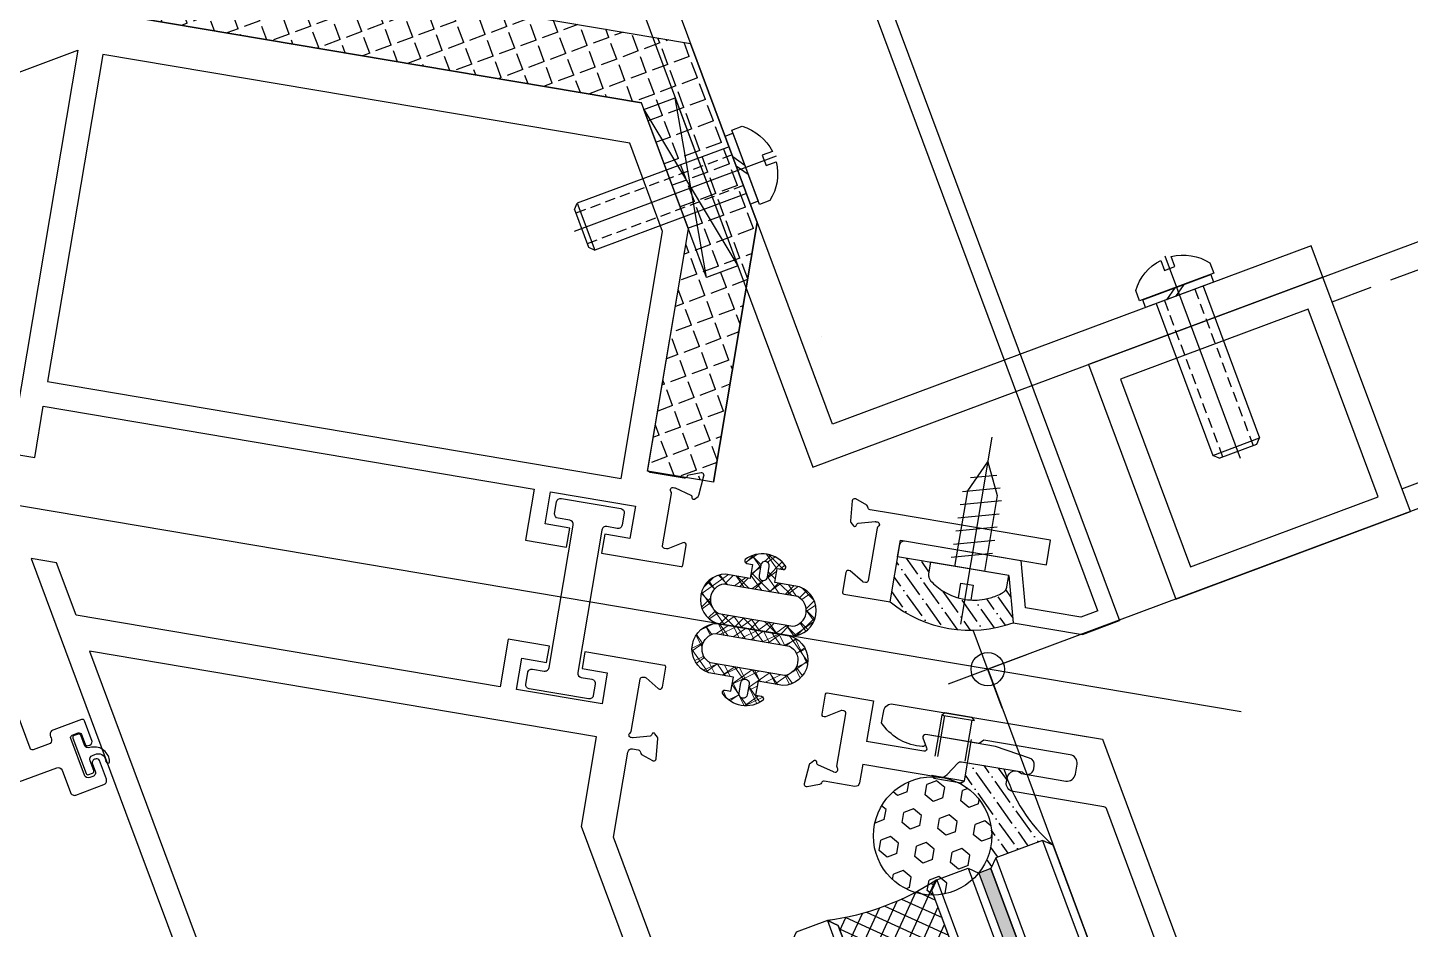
# Model space of a CAD drawing. Extents: x 12199666 to 24617114, y 1197707 to 2548648.
# Drawn here: x 12327244.6 to 12327410.3, y 1257025.7 to 1257133.8 of the extents above; entities that cross this region are included whole.
import ezdxf

# ---------------------------------------------------------------- set-up
doc = ezdxf.new("R2010")
doc.units = 0
doc.header["$LTSCALE"] = 10
doc.header["$MEASUREMENT"] = 0
for name, pattern in [('TX-PLAN-T1-F11$0$ACAD_ISO04W100', [30, 24, -3, 0, -3]), ('TX-PLAN-T1-F11$0$CENTER', [2, 1.25, -0.25, 0.25, -0.25]), ('TX-PLAN-T1-F11$0$CENTER-PISA', [11, 6, -2, 1, -2]), ('TX-PLAN-T1-F11$0$CENTER2', [1.125, 0.75, -0.125, 0.125, -0.125]), ('TX-PLAN-T1-F11$0$DASHED', [0.75, 0.5, -0.25]), ('TX-PLAN-T1-F11$0$HIDDEN', [0.375, 0.25, -0.125]), ('TX-PLAN-T1-F11$0$HIDDEN-PISA', [4.5, 2.5, -2])]:
    doc.linetypes.add(name, pattern=pattern)
for name, color, linetype, lineweight in [('TX-PLAN-T1-F11$0$_EDO-ALUMINIUM-SECTION', 90, 'Continuous', 30), ('TX-PLAN-T1-F11$0$Xref- ELE$0$Hatch', 9, 'Continuous', 13), ('TX-PLAN-T1-F11$0$Xref- ELE$0$Hatch @ 1 VP1', 9, 'Continuous', 13), ('TX-PLAN-T1-F11$0$Xref- ELE$0$Hatch @ 1 VPModel', 9, 'Continuous', 13), ('TX-PLAN-T1-F11$0$幕墙线', 114, 'Continuous', 30)]:
    doc.layers.add(name, color=color, linetype=linetype, lineweight=lineweight)
for name, color, linetype in [('TX-PLAN-T1-F11$0$AXIS', 3, 'Continuous'), ('TX-PLAN-T1-F11$0$CW', 4, 'Continuous'), ('TX-PLAN-T1-F11$0$F-Alum', 4, 'Continuous'), ('TX-PLAN-T1-F11$0$F-center', 6, 'TX-PLAN-T1-F11$0$ACAD_ISO04W100'), ('TX-PLAN-T1-F11$0$F-dashed line', 8, 'TX-PLAN-T1-F11$0$DASHED'), ('TX-PLAN-T1-F11$0$F-dim', 1, 'Continuous'), ('TX-PLAN-T1-F11$0$F-Gaskets', 8, 'Continuous'), ('TX-PLAN-T1-F11$0$F-Glass', 5, 'Continuous'), ('TX-PLAN-T1-F11$0$F-Misc', 1, 'Continuous'), ('TX-PLAN-T1-F11$0$F-seslants', 8, 'Continuous'), ('TX-PLAN-T1-F11$0$F_MISC', 8, 'Continuous'), ('TX-PLAN-T1-F11$0$Hatch', 8, 'Continuous'), ('TX-PLAN-T1-F11$0$PJ', 4, 'Continuous'), ('TX-PLAN-T1-F11$0$TC', 4, 'Continuous'), ('TX-PLAN-T1-F11$0$中心线', 1, 'TX-PLAN-T1-F11$0$CENTER2'), ('TX-PLAN-T1-F11$0$虚线', 8, 'TX-PLAN-T1-F11$0$HIDDEN'), ('TX-PLAN-T1-F11$0$螺栓钉类', 241, 'Continuous')]:
    doc.layers.add(name, color=color, linetype=linetype)

# ---------------------------------------------------------------- blocks, each defined once
blk = doc.blocks.new('*U339')
at = {"layer": 'TX-PLAN-T1-F11$0$Xref- ELE$0$Hatch @ 1 VP1'}
h = blk.add_hatch(dxfattribs=at)
h.set_pattern_fill('M_GASKET-PISA', color=256, pattern_type=2)
h.set_pattern_definition([(35.42361603529756, (-1214.761376000002, -14855.407933), (-0.8694256507828642, 1.222333439680349), []), (125.4236160352975, (-1214.761376000002, -14855.407933), (-1.222333439680349, -0.8694256507828639), [])])
edge = h.paths.add_edge_path(flags=16)
edge.add_line((-41815.07919855467, 17823.42139201995), (-41813.77919855462, 17823.42139201995))
edge.add_arc((-41813.77919855462, 17822.92139201995), 0.5, -90, 90, ccw=False)
edge.add_line((-41813.77919855462, 17822.42139201995), (-41815.07919855467, 17822.42139201995))
edge.add_arc((-41815.07919855467, 17822.92139201995), 0.5, 90, 270, ccw=False)
edge = h.paths.add_edge_path()
edge.add_line((-41813.27919855455, 17818.4213668968), (-41813.27919855462, 17821.42139201995))
edge.add_line((-41813.27919855462, 17821.42139201995), (-41814.97919855457, 17821.42139201995))
edge.add_line((-41814.97919855457, 17821.42139201995), (-41814.97919855457, 17820.72139202))
edge.add_arc((-41815.27919855458, 17820.72139201998), 0.3000000000174623, -115.05761541500061, 4.8635797611495946e-09, ccw=False)
edge.add_arc((-41813.09559109848, 17822.92139202004), 3.383607456175075, 133.070694364177, 226.9293056383509, ccw=False)
edge.add_arc((-41815.27919855466, 17825.12139202001), 0.3000000000240535, 2.084391326206969e-09, 115.0576154218833, ccw=False)
edge.add_line((-41814.97919855463, 17825.12139202002), (-41814.97919855457, 17824.42139201995))
edge.add_line((-41814.97919855457, 17824.42139201995), (-41813.27919855462, 17824.42139201995))
edge.add_line((-41813.27919855462, 17824.42139201995), (-41813.27919855468, 17827.42139201984))
edge.add_arc((-41810.27919855456, 17826.87139201984), 3.050000000114375, 10.388857815061783, 169.6111421849382, ccw=False)
edge.add_line((-41807.27919855445, 17827.42139201984), (-41807.27919855437, 17818.42139201997))
edge.add_arc((-41810.27919855451, 17818.97139202002), 3.050000000151531, 190.3888578138809, 349.6111421841629, ccw=False)
edge.add_line((-41812.07919855455, 17818.42136689683), (-41812.07919855467, 17827.42139201984))
edge.add_arc((-41810.27919855456, 17826.82523817369), 1.896153846257486, 18.324694090130095, 161.6753059098699, ccw=False)
edge.add_line((-41808.47919855445, 17827.42139201984), (-41808.47919855437, 17818.42139201996))
edge.add_arc((-41810.2791985545, 17819.01754586615), 1.896153846287313, 198.3246940877339, 341.6753059085472, ccw=False)
at = {"layer": 'TX-PLAN-T1-F11$0$Xref- ELE$0$Hatch @ 1 VPModel'}
h = blk.add_hatch(dxfattribs=at)
h.set_pattern_fill('M_GASKET-PISA', color=256, pattern_type=2)
h.set_pattern_definition([(45, (-1214.761376000002, -14855.407933), (-1.060660171779821, 1.060660171779821), []), (135, (-1214.761376000002, -14855.407933), (-1.060660171779821, -1.060660171779821), [])])
edge = h.paths.add_edge_path(flags=16)
edge.add_line((-41815.07919855467, 17823.42139201995), (-41813.77919855462, 17823.42139201995))
edge.add_arc((-41813.77919855462, 17822.92139201995), 0.5, -90, 90, ccw=False)
edge.add_line((-41813.77919855462, 17822.42139201995), (-41815.07919855467, 17822.42139201995))
edge.add_arc((-41815.07919855467, 17822.92139201995), 0.5, 90, 270, ccw=False)
edge = h.paths.add_edge_path()
edge.add_line((-41813.27919855455, 17818.4213668968), (-41813.27919855462, 17821.42139201995))
edge.add_line((-41813.27919855462, 17821.42139201995), (-41814.97919855457, 17821.42139201995))
edge.add_line((-41814.97919855457, 17821.42139201995), (-41814.97919855457, 17820.72139202))
edge.add_arc((-41815.27919855458, 17820.72139201998), 0.3000000000174623, -115.05761541500061, 4.8635797611495946e-09, ccw=False)
edge.add_arc((-41813.09559109848, 17822.92139202004), 3.383607456175075, 133.070694364177, 226.9293056383509, ccw=False)
edge.add_arc((-41815.27919855466, 17825.12139202001), 0.3000000000240535, 2.084391326206969e-09, 115.0576154218833, ccw=False)
edge.add_line((-41814.97919855463, 17825.12139202002), (-41814.97919855457, 17824.42139201995))
edge.add_line((-41814.97919855457, 17824.42139201995), (-41813.27919855462, 17824.42139201995))
edge.add_line((-41813.27919855462, 17824.42139201995), (-41813.27919855468, 17827.42139201984))
edge.add_arc((-41810.27919855456, 17826.87139201984), 3.050000000114375, 10.388857815061783, 169.6111421849382, ccw=False)
edge.add_line((-41807.27919855445, 17827.42139201984), (-41807.27919855437, 17818.42139201997))
edge.add_arc((-41810.27919855451, 17818.97139202002), 3.050000000151531, 190.3888578138809, 349.6111421841629, ccw=False)
edge.add_line((-41812.07919855455, 17818.42136689683), (-41812.07919855467, 17827.42139201984))
edge.add_arc((-41810.27919855456, 17826.82523817369), 1.896153846257486, 18.324694090130095, 161.6753059098699, ccw=False)
edge.add_line((-41808.47919855445, 17827.42139201984), (-41808.47919855437, 17818.42139201996))
edge.add_arc((-41810.2791985545, 17819.01754586615), 1.896153846287313, 198.3246940877339, 341.6753059085472, ccw=False)
blk = doc.blocks.new('TX-PLAN-T1-F11$0$Xref- ELE$0$GAE0002', base_point=(-41818.77919855453, 17822.92139201999))
at = {"color": 0, "linetype": 'ByBlock'}
for points in [[(-41813.27919855455, 17818.4213668968), (-41813.27919855462, 17821.42139201995), (-41814.97919855457, 17821.42139201995), (-41814.97919855457, 17820.72139202, -0.548945891858276), (-41815.4062573781, 17820.44962731407, -0.4340790099980792), (-41815.40625737821, 17825.39315672591, -0.5489458918577889), (-41814.97919855463, 17825.12139202002), (-41814.97919855457, 17824.42139201995), (-41813.27919855462, 17824.42139201995), (-41813.27919855468, 17827.42139201984, -0.8333333333398008), (-41807.27919855445, 17827.42139201984), (-41807.27919855437, 17818.42139201997, -0.833333333342024), (-41813.27919855468, 17818.42139202007)], [(-41812.07919855455, 17818.42136689683), (-41812.07919855467, 17827.42139201984, -0.7222222222395137), (-41808.47919855445, 17827.42139201984), (-41808.47919855437, 17818.42139201996, -0.7222222222456893), (-41812.07919855467, 17818.42139202007)]]:
    blk.add_lwpolyline(points, format="xyb", dxfattribs=at)
blk.add_lwpolyline([(-41815.07919855467, 17823.42139201995), (-41813.77919855462, 17823.42139201995, -0.9999999999999999), (-41813.77919855462, 17822.42139201995), (-41815.07919855467, 17822.42139201995, -0.9999999999999999)], format="xyb", close=True, dxfattribs=at)
at = {"layer": 'TX-PLAN-T1-F11$0$Xref- ELE$0$Hatch'}
blk.add_blockref('*U339', (0, 0), dxfattribs=at)
blk = doc.blocks.new('TX-PLAN-T1-F11$0$A$C3FFC0167')
at = {"layer": 'TX-PLAN-T1-F11$0$F-dim'}
for p, q in [((0, 5), (0, -5)), ((-5, 0), (5, 0))]:
    blk.add_line(p, q, dxfattribs=at)
blk.add_circle((0, 0), 2, dxfattribs=at)
blk = doc.blocks.new('TX-PLAN-T1-F11$0$#10x13_Pan-flat-3')
at = {"color": 8, "linetype": 'TX-PLAN-T1-F11$0$HIDDEN-PISA'}
for p, q in [((-1.711377303647168, 10.79835977248877), (1.327780362582416, 11.6126996170351)), ((-2.400000006142363, 9.013843874672602), (1.996997242757061, 10.19201573984174)), ((-2.40000000505097, 7.413843874674058), (2.39999999407155, 8.700000001605076)), ((-2.400000003959576, 5.813843874675513), (2.399999995162943, 7.100000001606531)), ((-2.400000002875458, 4.213843874676968), (2.399999996247061, 5.500000001607987)), ((-2.400000001784065, 2.613843874678423), (2.399999997338455, 3.900000001609442)), ((-2.400000000699947, 1.013843874672602), (2.399999998429848, 2.300000001610897))]:
    blk.add_line(p, q, dxfattribs=at)
for points in [[(-1.790000000022701, -1.251464709639549e-09), (-1.790000006294576, 9.199999998738349), (-8.869392331689596e-09, 12.99999999994179), (1.78999999370717, 9.200000001175795), (1.789999999979045, 1.178705133497715e-09)], [(-0.7499999975334504, -3.659838021652831), (-0.7499999987630872, -1.850000000558794), (0.7500000012369128, -1.849999999540159), (0.7500000024665496, -3.659838020634197)]]:
    blk.add_lwpolyline(points, dxfattribs=at)
at = {"color": 32, "flags": 128}
blk.add_lwpolyline([(-4.750000000021828, -3.281456883996725e-09), (-4.749999999090505, -1.390168597587035, 0.02044951340221976), (-4.746657334493648, -1.471864103412372, 0.04398758774826101), (-4.716998160060029, -1.644951949376264, 0.0521855455310235), (-4.643293307010026, -1.839642807550263, 0.08249689016993748), (-4.4499858410054, -2.104325317188341, 0.02582980303273893), (-4.372616108048533, -2.172696028275823, 0.07268352806201751), (-2.617075641232077, -3.194163244705123, 0.09869610361643641), (0.08183213378651999, -3.69952322718018, 0.08249638678170287), (2.347977953162626, -3.295875031042669, 0.05218730035141757), (3.66753867942316, -2.666293208916613, 0.03066688341591993), (4.372616110929812, -2.172696022316813, 0.01330350973470385), (4.413354222931957, -2.138474128398229, 0.03657129110302831), (4.515303253050661, -2.033838485651358, 0.03475147926750673), (4.597077649370476, -1.921637741856102, 0.02182096229391937), (4.640176463399257, -1.845784510762314, 0.02280395151312757), (4.677971628436353, -1.76281944513903, 0.02280645284837659), (4.708056659233989, -1.676747445577348, 0.02181846118107081), (4.729386651873938, -1.592163116256415, 0.03475398225205351), (4.74792484894715, -1.454558013821952, 0.01610989314854271), (4.750000000909495, -1.390168591096881), (4.749999999978172, 3.194145392626524e-09)], format="xyb", close=True, dxfattribs=at)
at = {"layer": 'TX-PLAN-T1-F11$0$AXIS', "color": 8, "linetype": 'TX-PLAN-T1-F11$0$CENTER-PISA'}
blk.add_line((-1.088483259081841e-08, 15.98909419596748), (4.547473508864641e-09, -6.700000000018917), dxfattribs=at)
blk = doc.blocks.new('*U194')
at = {"layer": 'TX-PLAN-T1-F11$0$中心线', "color": 1, "linetype": 'TX-PLAN-T1-F11$0$CENTER', "ltscale": 2.357947691000002}
blk.add_line((-4.263256414560601e-14, 20.90048662063384), (1.4210854715202e-14, -4.956409502317115), dxfattribs=at)
at = {"layer": 'TX-PLAN-T1-F11$0$虚线', "linetype": 'TX-PLAN-T1-F11$0$HIDDEN', "ltscale": 0.5}
for p, q in [((-1.948286311568509, 1.13686837721616e-13), (-1.948286311568566, 20.00000000000011)), ((1.948286311568523, 1.13686837721616e-13), (1.948286311568481, 20.00000000000011))]:
    blk.add_line(p, q, dxfattribs=at)
at = {"layer": 'TX-PLAN-T1-F11$0$螺栓钉类', "color": 241, "linetype": 'Continuous'}
for p, q in [((-2.40807576862025, 20.00000000000011), (-2.999791744951651, 19.40828402366867)), ((2.408075768620179, 20.00000000000011), (-2.408075768620321, 20)), ((2.408075768620179, 20.00000000000011), (2.999791744951594, 19.40828402366867)), ((2.999791744951594, 19.40828402366867), (-2.999791744951636, 19.40828402366867)), ((-2.999791744951622, 1.13686837721616e-13), (-2.999791744951651, 19.40828402366867)), ((2.999791744951636, 1.13686837721616e-13), (2.999791744951594, 19.40828402366867)), ((-0.9100693464279175, -1), (0.5333063006401062, 0)), ((0.2446311712265015, -1), (1.688006818294525, 0))]:
    blk.add_line(p, q, dxfattribs=at)
blk.add_lwpolyline([(4.350000023841858, 0), (4.350000023841858, -1), (-4.350000023841858, -1), (-4.350000023841858, 0)], close=True, dxfattribs=at)
blk.add_lwpolyline([(-4.75, -1), (4.75, -1), (4.75, -2.319999992847443, -0.2072557309237045), (0.6600000262260437, -4.663157165050507), (0.6600000262260437, -3.379999995231628), (-0.6600000262260437, -3.379999995231628), (-0.6600000262260437, -4.663157165050507, -0.2072557309237047), (-4.75, -2.319999992847443)], format="xyb", close=True, dxfattribs=at)
blk = doc.blocks.new('*U180')
at = {"layer": 'TX-PLAN-T1-F11$0$F-Misc'}
blk.add_lwpolyline([(0, -4), (0, 0), (-21.4973025242173, 0), (-21.4973025242173, -4)], close=True, dxfattribs=at)
for points in [[(0, -4), (-21.4973025242173, 0)], [(-21.4973025242173, -4), (0, 0)]]:
    blk.add_lwpolyline(points, dxfattribs=at)
blk = doc.blocks.new('*U193')
at = {"layer": 'TX-PLAN-T1-F11$0$F-seslants'}
h = blk.add_hatch(dxfattribs=at)
h.set_pattern_fill('ANSI36', color=256, scale=10)
h.set_pattern_definition([(45, (51659.15010211314, 73373.3115634953), (0.6629126073623882, 2.430679560328757), [3.125, -0.625, 0, -0.625])])
h.paths.add_polyline_path([(9.31932475650683, 8.505888903877349, -0.02582980297440925), (9.387695467565209, 8.583258636601386, -0.08249689016993748), (9.65237797726877, 8.776566102431389, -0.05218554553102349), (9.847068835515529, 8.8502709553577, -0.04398758774826101), (10.02015668153763, 8.879930129667628, -0.0204495134361547), (10.10185218742117, 8.883272794206277), (11.49202078185044, 8.88327279422083), (11.49202078161761, 12.88240874800249), (6, 12.88240874816256, 0.2608104144078784), (6, -2.09538701477868), (11.49202078185044, -0.6167272057937225), (10.101852187654, -0.6167272057937225, -0.01610989316636307), (10.03746276488528, -0.6146520537877223, -0.03475398225205351), (9.89985766238533, -0.5961138566199224, -0.02181846118107081), (9.815273333108053, -0.5747838639217662, -0.02280645284837659), (9.729201333597302, -0.5446988330659224, -0.02280395151312758), (9.646236267872155, -0.5069036679778947, -0.02182096229391937), (9.570383036741987, -0.4638048538909061, -0.03475147926750674), (9.458182292990386, -0.3820304574910551, -0.03657129110302829), (9.353546650381759, -0.2800814273068681, -0.0133035096243883), (9.319324756739661, -0.2393433156394167, -0.03066688343163973), (8.825727570336312, 0.4657341165584512, -0.05218730035141757), (8.196145749185234, 1.78529484324099, -0.08249638678170287), (7.792497554561123, 4.051440662879031, -0.09869610361643641), (8.297857538796961, 6.750348437562934, -0.0726835280703614)])
at = {"layer": 'TX-PLAN-T1-F11$0$Hatch'}
h = blk.add_hatch(dxfattribs=at)
h.set_pattern_fill('ANGLE', color=256, scale=10, angle=30.01599999725287)
h.set_pattern_definition([(30.0159999972559, (7246.221578325145, 83575.31519770106), (-1.375665006031407, 2.381185795182857), [2, -0.7500000000000001]), (120.0160000000013, (7246.221578325145, 83575.31519770106), (-2.381185795182858, -1.375665006031407), [1.999999999999999, -0.7499999999999996])])
h.paths.add_polyline_path([(60.00000032735988, 120.9771403750929), (67.99996101413853, 120.9771446270752), (68.00000002421439, 47.58085556495644), (48.19380796328187, 36.13969821600767), (16.62201892351732, 36.13970411113405), (16.62202052539214, 44.13970411113405), (46.04924303735606, 44.1397041111195), (60, 52.19937255952391)])
at = {"layer": 'TX-PLAN-T1-F11$0$F-Alum'}
blk.add_line((35.97910783393309, 26.29761373909423), (35.97910783393309, 26.2976137464866), dxfattribs=at)
at = {"layer": 'TX-PLAN-T1-F11$0$F-Alum', "flags": 128}
for points in [[(6, 44.62494049289671), (6, 44.62494049289671), (6, 38.28240872183233, 0.4142135623219491), (6.199999999953434, 38.08240872186434), (8.604907018365338, 38.08240872184979, 0.5854977655323537), (8.860984503291547, 38.53869154803397), (7.843922599917278, 40.20520002186822, -0.1378519999999419), (7.800000000046566, 40.3614829218568), (7.800000000046566, 40.58240872186434, -0.4142140000029491), (8.099999999860302, 40.8824087218527), (14.45278639998287, 40.8824087218818, 0.2134219999990182), (14.67639319994487, 40.98240872187307, -0.2134220000012545), (14.89999999990687, 41.08240872186434, -0.4142139999965558), (15.19999999995343, 40.78240872187598), (15.19999999995343, 40.62190442185965, -0.06554300000034483), (15.18977779988199, 40.5442587218713), (14.6587175000459, 38.56231472185755, -0.2679490000007903), (14.51729610003531, 38.42089332187606), (14.34823619993404, 38.37559392186813, 0.2679489999965194), (14.20681490004063, 38.2341725218721, 0.06554299999994298), (14.19999999995343, 38.18240872188471, 0.198911999996341), (14.25857870001346, 38.04098732185957), (14.62233179993927, 37.67723432186176, 0.1763269999970842), (14.80831709993072, 37.59050792186463), (17.17385330004618, 37.38355032185791, 0.0218199999991916), (17.19999999995343, 37.38240872186725, 0.414214000000818), (17.5, 37.68240872187016, 0.08748900000110169), (17.48190779983997, 37.78501472187054), (16.96840649982914, 39.19584802187455, 0.2637249999956934), (16.74324940005317, 39.38782532187179, -0.3595081371707617), (16.5, 39.6824088676367), (16.49999999976717, 43.79467959012254, -0.4357991633984695), (17.0028193492908, 44.13970411113405), (46.04924303642474, 44.1397041111195), (60, 52.19937255952391), (60, 255.9699132520182)], [(-33.0368629861623, 112.9625873255427), (-30.20133781293407, 108.0544794398011, -0.4142135623723672), (-30.3841597745195, 107.3714156578208), (-32.87624754663557, 105.9316800661327, 0.4142135623747425), (-33.059069508221, 105.2486162841087), (-31.26550941332243, 102.1440815297537, 0.4142135623736281), (-30.58244563126937, 101.9612595681101), (-28.49585987767205, 103.1667274525971, 0.4142135623747425), (-28.38616670062765, 103.5765657218581, 0.4499788340619634), (-28.95462026074529, 103.9608115522424), (-29.85007986496203, 103.4434842423361, -0.4142135623688695), (-30.53314364701509, 103.6263062039798), (-30.72104240115732, 103.9515466097218, -0.4142135623716423), (-30.53822043957189, 104.6346103917313), (-26.4664244367741, 106.9869792339159, -0.4142135623745478), (-26.05658616754226, 106.8772860569152), (-25.66859068535268, 106.2056913537672, -0.4142135623723672), (-25.77828386216424, 105.7958530845644), (-26.84692061529495, 105.1784774105472, 0.414213562372367), (-26.95661379233934, 104.7686391413154, 0.3892172556233508), (-26.38816023222171, 104.3843933109747), (-24.12839732971042, 105.689909559529, 0.4142135623673475), (-24.01870415266603, 106.09974782879), (-25.782980784541, 109.1535948307283, 0.5479023864882148), (-26.77834252780303, 109.3200882933597, -0.297523596281059), (-27.46824976732023, 109.3207830539468), (-28.56268278509378, 111.215174744153, -0.4450276250246835), (-28.42859366070479, 111.5827852300135), (3.858975284500048, 130.2360456410388)]]:
    blk.add_lwpolyline(points, format="xyb", dxfattribs=at)
for points in [[(6, 126.5300724443223), (6, 116.8464862994297), (12.23600407456979, 116.8464862994733), (12.23599933716469, 57.20323790282418), (6.01882355986163, 57.20323790282418), (6.01882355986163, 52.20371007098584), (8.33113906858489, 52.20371007098584), (8.33113906858489, 55.20087588035676), (12.23599933716469, 55.20087588035676), (12.23599933716469, 44.88236024916114), (8.316361026605591, 44.88236024914659), (8.316361026605591, 47.93870083382353), (6, 47.93870083383808), (6, 43.38048223422084)], [(9.09255196643062, -11.85761746624485), (78.35422935755923, 28.15642345116066), (78.35422935755923, 67.55850777409796), (65.99552698526531, 88.95061007936602), (67.72729847277515, 89.95109372012666), (80.35422935755923, 68.09470547204546), (80.35422935755923, 27.00209521962097), (8.361264120787382, -14.58987259608693)], [(53.01061472645961, -31.80457267696329), (390.065040307818, -615.223651404347)]]:
    blk.add_lwpolyline(points, dxfattribs=at)
at = {"layer": 'TX-PLAN-T1-F11$0$F-Alum'}
for points in [[(43.7010587672703, 139.3734343366232), (54.98221924691461, 119.8464862994733), (10, 119.8464862994733)], [(11.49202078185044, -0.6167272057937225), (11.49202078161761, 12.88240874814801), (13.48969077528454, 12.88240874817711), (13.48969077528454, -1.772401534864912)], [(11.49202078185044, -0.6167272057937225), (6, -2.09538701477868), (6, -10.50267945055384), (8.361264120787382, -14.58987259608693)], [(9.09255196643062, -11.85761746624485), (8, -9.966481752388063), (8, -3.249715246318374), (13.48969077528454, -1.772401534864912)]]:
    blk.add_lwpolyline(points, dxfattribs=at)
blk.add_lwpolyline([(55, 116.8464862994733), (15.23599795601331, 116.8464862994151), (15.23599933716469, 47.1398345065827), (45.24494649423286, 47.13970411113405), (55, 52.7754195893649)], close=True, dxfattribs=at)
at = {"layer": 'TX-PLAN-T1-F11$0$F-Alum', "color": 6, "flags": 128}
blk.add_lwpolyline([(8.750271532218903, 48.37128901066899), (-8.574140374781564, 48.37128901061078, 0.4142135623730951), (-9.075149190146476, 47.87229986541206), (-9.075149190146476, 46.58127311318822, -0.4142135623730951), (-9.576158005278558, 46.08228396796039), (-10.97571524651721, 46.08228396796039, -0.4142135623730951), (-11.47470439178869, 46.58329278317979), (-11.47470541135408, 53.79128246226173, -0.4142135623730951), (-10.973696596222, 54.29027160756232), (-9.559580545173958, 54.29027160756232, -0.4142135623730951), (-9.060591399902478, 53.78926279234292), (-9.06058936030604, 52.37229068749002, 0.4142135623730951), (-8.56160021503456, 51.87128187227063), (8.759955638553947, 51.87128187229973, 0.4142135623730951), (9.260964453686029, 52.37027101752756), (9.260964453686029, 53.78438706870656, -0.4142135623730951), (9.76197326905094, 54.28337621397804), (11.17894537374377, 54.28337621396349, -0.4142135623730951), (11.67793451901525, 53.78236739872955), (11.67793451901525, 46.57152166601736, -0.4142135623730951), (11.17692570365034, 46.07253252073133), (9.748251862358302, 46.07538857436157, -0.4142135623730951), (9.249262717086822, 46.57639738958096), (9.249260677490383, 47.87028019540594, 0.414213562373095)], format="xyb", close=True, dxfattribs=at)
at = {"layer": 'TX-PLAN-T1-F11$0$F-Alum', "flags": 128}
for points in [[(70.5967625908088, 53.70181540730118), (20.37412010924891, 24.68705649960611), (53.01061471598223, -31.80457268311875), (56.47415769123472, -29.80360540235415), (25.83863036497496, 23.22448080564209), (72.59772987198085, 50.23827243235428)], [(38.00336015643552, -5.828000438850722), (12.03444380452856, -20.8308320096985), (27.04169837292284, -46.80740424868418), (53.01061472506262, -31.80457267785096)], [(36.90642838552594, -9.926383129684837), (16.13282649754547, -21.92776378113194), (28.13863014383242, -42.70902155785006), (48.91223203204572, -30.70764090638841)]]:
    blk.add_lwpolyline(points, close=True, dxfattribs=at)
at = {"layer": 'TX-PLAN-T1-F11$0$F-Alum'}
blk.add_lwpolyline([(16.49999999860302, -4.866727205939242), (16.49999999930151, 14.37491890779347), (16.5, 17.08240862868843, -0.3595081371707617), (16.74324940005317, 17.37699217445333, 0.2637249999956934), (16.96840649982914, 17.56896947445057), (17.48190779983997, 18.97980277445458, 0.08748900000110169), (17.5, 19.08240877445496, 0.414214000000818), (17.19999999995343, 19.38240877445787, 0.0218199999991916), (17.17385330004618, 19.38126717446721), (14.80831709993072, 19.17430957446049, 0.1763269999970842), (14.62233179993927, 19.08758317446336), (14.25857870001346, 18.72383017446555, 0.198911999996341), (14.19999999995343, 18.58240877444041, 0.06554299999994298), (14.20681490004063, 18.53064497445303, 0.2679489999965194), (14.34823619993404, 18.38922357445699), (14.51729610003531, 18.34392417444906, -0.2679490000007903), (14.6587175000459, 18.20250277446758), (15.18977779988199, 16.22055877445382, -0.06554300000034483), (15.19999999995343, 16.14291307446547), (15.19999999995343, 15.98240877444914, -0.4142139999965558), (14.89999999990687, 15.68240877446078, -0.2134220000012545), (14.67639319994487, 15.78240877445205, 0.2134219999990182), (14.45278639998287, 15.88240877444332), (8.099999999860302, 15.88240877447242, -0.4142140000029491), (7.800000000046566, 16.18240877446078), (7.800000000046566, 16.40333457446832, -0.1378519999999419), (7.843922599917278, 16.5596174744569), (8.860984503291547, 18.22612594829116, 0.5854977655323537), (8.604907018365338, 18.68240877447533), (6.199999999953434, 18.68240877446078, 0.4142135623219491), (6, 18.4824087744928), (6, 12.88240874816256), (12.98969077528454, 12.88240874795883, -0.4142135623730951), (13.48969077528454, 12.38240874795883), (13.48969077528454, -4.866727205939242)], format="xyb", close=True, dxfattribs=at)
at = {"layer": 'TX-PLAN-T1-F11$0$F-center'}
blk.add_line((0, -30.81192101103079), (0, 345.6712806450087), dxfattribs=at)
at = {"layer": 'TX-PLAN-T1-F11$0$F-dashed line', "flags": 128}
for points in [[(50.2786876456812, -33.38286887168942), (387.3331132275052, -616.8019476004993)], [(29.57848780532368, -45.34184349645511), (366.632913393667, -628.760922236208)]]:
    blk.add_lwpolyline(points, dxfattribs=at)
at = {"layer": 'TX-PLAN-T1-F11$0$F-Gaskets'}
blk.add_lwpolyline([(-25.80828400561586, 106.208709546132), (-26.05842992803082, 106.6416957122856, 0.414213562373095), (-26.39992766571231, 106.7330975520599), (-30.29645680682734, 104.4819843484293, 0.414213562373095), (-30.38785864645615, 104.1404866105586), (-30.13771272427402, 103.707500444405, 0.4142135623732282), (-29.79621498659253, 103.6160986047034), (-28.71379286539741, 104.2414383982687, -0.414213562373095), (-28.03079738980159, 104.0586347187636), (-27.88082883949392, 103.7990490054653, -0.5173964972509594), (-28.34103844873607, 102.4226125171699, 0.2759327187054382), (-28.54358346923254, 102.3332221567398, 0.7886358641544985), (-28.45449060853571, 101.9190313340805, 0.4573379824077483), (-27.09095197496936, 104.3431083625619), (-27.16491164593026, 104.5588765390858, -0.414213562373095), (-26.9821079664398, 105.2418720147398), (-25.89968584547751, 105.8672118083196, 0.414213562373095)], format="xyb", close=True, dxfattribs=at)
at = {"layer": 'TX-PLAN-T1-F11$0$Hatch'}
blk.add_line((60.00000032735988, 120.9771403750929), (60, 52.19937255952391), dxfattribs=at)
for points in [[(60.00000032735988, 120.9771403750929), (67.99996101413853, 120.9771446270752), (68.00000002421439, 47.58085556495644), (48.19380796328187, 36.13969821600767), (16.62201892351732, 36.13970411113405), (16.62202052539214, 44.13970411113405), (46.04924303735606, 44.1397041111195), (60, 52.19937255952391), (60.00000032735988, 120.9771403750929)], [(16.62201892351732, 36.13970411113405), (48.19380796328187, 36.13969821600767), (68.00000002421439, 47.58085556495644)]]:
    blk.add_lwpolyline(points, dxfattribs=at)
blk.add_arc((19.38038502889685, 5.393510866648285), 15.33356758874301, 150.764598416439, 209.2354015835611, dxfattribs=at)
at = {"layer": 'TX-PLAN-T1-F11$0$F_MISC'}
for name, p, rotation in [('*U194', (53.97653833776712, 39.48012468058732), 30.01599997489868), ('TX-PLAN-T1-F11$0$#10x13_Pan-flat-3', (11.49202078185044, 4.133272794191726), 269.9999999616367), ('TX-PLAN-T1-F11$0$A$C3FFC0167', (0, 0), 30.01599997489868), ('*U194', (48.04860581387766, -15.21952834243712), 120.0159999850837)]:
    blk.add_blockref(name, p, dxfattribs=dict(at, rotation=rotation))
at = {"layer": 'TX-PLAN-T1-F11$0$F_MISC', "xscale": -1, "rotation": 210.0159999543231}
blk.add_blockref('*U180', (61.28256088797934, 48.32078996046039), dxfattribs=at)
at = {"layer": 'TX-PLAN-T1-F11$0$F_MISC', "extrusion": (3.582137313528093e-07, -2.990597548224695e-06, 0.9999999999954641), "xscale": -1, "rotation": 359.8842813538839}
blk.add_blockref('TX-PLAN-T1-F11$0$Xref- ELE$0$GAE0002', (11.49183384958219, 28.36670197434236, -9.659877161339247e-05), dxfattribs=at)
blk = doc.blocks.new('*U161')
at = {"linetype": 'Continuous'}
blk.add_hatch(color=4, dxfattribs=at).paths.add_polyline_path([(-39.56000000512402, 1.000000000547189), (-39.55999967636551, 918.7199344708067), (-41.07999967636551, 918.7199344702589), (-41.08000000512402, 0.9999999999995453)])
at = {"layer": 'TX-PLAN-T1-F11$0$TC'}
h = blk.add_hatch(dxfattribs=at)
h.set_pattern_fill('ANSI37', color=256, scale=0.5, style=0)
h.set_pattern_definition([(45, (41571.46289831595, 2291.421798879027), (-1.122532015133644, 1.122532015133644), []), (135, (41571.46289831595, 2291.421798879027), (-1.122532015133644, -1.122532015133644), [])])
edge = h.paths.add_edge_path()
edge.add_line((-27.560000006521, 9.999995384054653), (-30.56000000835455, 9.999995384054653))
edge.add_line((-30.56000000835455, 9.999995384054653), (-32.06000000835455, 11.49999538405465))
edge.add_line((-32.06000000835455, 11.49999538405465), (-33.56000000512402, 11.49999538405465))
edge.add_line((-33.56000000512402, 11.49999538405465), (-33.56000000512402, 1.000000001267761))
edge.add_line((-33.56000000512402, 1.000000001267761), (-34.56000000512402, 1.267761007284207e-09))
edge.add_arc((-27.56000000688844, -31.14559677375994), 31.92253433623205, 77.33320347818409, 102.66679652181591, ccw=False)
edge.add_line((-20.56000000865286, 1.267761007284207e-09), (-21.56000000865286, 1.000000001267761))
edge.add_line((-21.56000000865286, 1.000000001267761), (-21.56000000865286, 11.49999538405465))
edge.add_line((-21.56000000865286, 11.49999538405465), (-23.06000000542234, 11.49999538405465))
edge.add_line((-23.06000000542234, 11.49999538405465), (-24.56000000542234, 9.999995384054653))
edge.add_line((-24.56000000542234, 9.999995384054653), (-27.560000006521, 9.999995384054653))
at = {"color": 4, "linetype": 'Continuous'}
blk.add_lwpolyline([(-39.56000000512402, 1.000000000547189), (-39.55999967636551, 918.7199344708067), (-41.07999967636551, 918.7199344702589), (-41.08000000512402, 0.9999999999995453)], close=True, dxfattribs=at)
at = {"layer": 'TX-PLAN-T1-F11$0$F-Glass'}
for points in [[(-49.07999967636551, 918.7199344702591), (-49.08000000512402, 0.9999999999995453), (-48.08000000512402, -4.547473508864641e-13), (-42.08000000512402, -4.547473508864641e-13), (-41.08000000512402, 0.9999999999995453), (-41.07999967636551, 918.7199344702593)], [(-33.55999967636551, 918.7199344715275), (-33.56000000512402, 1.000000001267765), (-34.56000000512402, 1.267764559997886e-09), (-38.56000000512402, 5.471889608088532e-10), (-39.56000000512402, 1.000000000547189), (-39.55999967636551, 918.719934470807)], [(-21.55999967124323, 918.7199344715275), (-21.55999999999447, 1.000000001267765), (-20.55999999999447, 1.267764559997886e-09), (-16.55999999999447, 1.267764559997886e-09), (-15.55999999999447, 1.000000001267765), (-15.55999967124323, 918.7199344715275)]]:
    blk.add_lwpolyline(points, dxfattribs=at)
at = {"layer": 'TX-PLAN-T1-F11$0$PJ'}
blk.add_lwpolyline([(-27.560000006521, 9.999995384054653), (-30.56000000835455, 9.999995384054653), (-32.06000000835455, 11.49999538405465), (-33.56000000512402, 11.49999538405465), (-33.56000000512402, 1.000000001267761), (-34.56000000512402, 1.267761007284207e-09, -0.1109910802000259), (-20.56000000865286, 1.267761007284207e-09), (-21.56000000865286, 1.000000001267761), (-21.56000000865286, 11.49999538405465), (-23.06000000542234, 11.49999538405465), (-24.56000000542234, 9.999995384054653)], format="xyb", close=True, dxfattribs=at)
at = {"layer": 'TX-PLAN-T1-F11$0$TC', "color": 9, "linetype": 'Continuous'}
for p, q in [((-48.08000000512402, -4.547473508864641e-13), (-48.07999967636551, 918.7199344702591)), ((-42.08000000512402, -4.547473508864641e-13), (-42.07999967636551, 918.7199344702593)), ((-38.56000000512402, 5.471889608088532e-10), (-38.55999967636551, 918.719934470807)), ((-34.56000000512402, 1.267764559997886e-09), (-34.55999967636551, 918.7199344715275)), ((-20.55999999999447, 1.267764559997886e-09), (-20.55999967124323, 918.7199344715275))]:
    blk.add_line(p, q, dxfattribs=at)
blk = doc.blocks.new('TX-PLAN-T1-F11$0$TY001')
at = {"layer": 'TX-PLAN-T1-F11$0$F-seslants'}
h = blk.add_hatch(dxfattribs=at)
h.set_pattern_fill('ANSI36', color=256, scale=10)
h.set_pattern_definition([(45, (53159.15010211314, 73373.3115634953), (0.6629126073623882, 2.430679560328757), [3.125, -0.625, 0, -0.625])])
h.paths.add_polyline_path([(1475.741659829626, -3.000238316584728), (1475.735380750382, -3.023698362056166), (1476.4957483178, -4.339844692236511), (1477.861875881907, -4.705488615596551), (1480.863326804014, -9.900803077907767), (1480.49768288061, -11.2669306419848, -0.108700271728402), (1486.044363597874, -5.352547239250271, -0.38366498551135), (1487.038812711835, -4.457765866041882), (1487.484396133805, -4.457765866041882, -0.0157503687940426), (1488.538812711835, -3.909441482843249), (1488.538812711835, 0.5262378203333355), (1486.361720151734, 0.5262378203333355), (1486.028386818245, 0.8595711536618182), (1486.028386818245, 1.287237766606268, -0.485481439502047)])
at = {"layer": 'TX-PLAN-T1-F11$0$Hatch'}
h = blk.add_hatch(dxfattribs=at)
h.set_pattern_fill('HEX', color=256, scale=10)
h.set_pattern_definition([(0, (53159.15010211314, 73373.3115634953), (0, 2.165063509461096), [1.25, -2.5]), (120, (53159.15010211314, 73373.3115634953), (-1.875, -1.082531754730548), [1.249999999999995, -2.499999999999991]), (59.99999999999999, (53160.40010211314, 73373.3115634953), (-1.875, 1.082531754730549), [1.25, -2.5])])
edge = h.paths.add_edge_path()
edge.add_arc((1479.197548260214, 3.192174270108808), 7.091483518212044, 0, 360)
at = {"color": 8, "linetype": 'TX-PLAN-T1-F11$0$DASHED'}
for p, q in [((1493.666666785255, 4.192904487004853), (1486.028386818245, 4.192904487004853)), ((1486.361720151734, 4.526237820333336), (1486.361720151734, 0.5262378203333355)), ((1493.666666785255, 4.526237820333336), (1493.666666785255, 0.5262378203333355)), ((1493.666666785255, 0.8595711536618182), (1486.028386818245, 0.8595711536618182))]:
    blk.add_line(p, q, dxfattribs=at)
blk.add_lwpolyline([(1493.666666785255, 0.5262378203333355), (1494.000000118744, 0.8595711536618182), (1494.000000118744, 4.192904487004853), (1493.666666785255, 4.526237820333336), (1486.361720151734, 4.526237820333336), (1486.028386818245, 4.192904487004853), (1486.028386818245, 0.8595711536618182), (1486.361720151734, 0.5262378203333355)], close=True, dxfattribs=at)
at = {"layer": 'TX-PLAN-T1-F11$0$CW'}
blk.add_lwpolyline([(1486.28876543371, 12.88240874816256), (1486.28876543371, 3.520583901990904, 0.2535998008637027), (1486.742967582773, 2.682667017157655), (1488.311711637303, 1.660826845196425, -0.2535998008634184), (1488.538812711835, 1.241868402779801), (1488.538812711835, -6.105417568207486, 0.6457513110634008), (1489.138812711928, -7.434567830408923), (1489.525033742655, -7.434567830408923, 0.3812640285024388), (1490.319859880721, -6.725405103337835), (1491.038812711835, -2.457766181410989), (1491.038812711835, 6.022618576302193, 0.5773502691902374), (1490.588812711881, 6.282426197445602), (1489.488812711788, 5.64734090132697, -0.5773502691789958), (1489.038812711835, 5.907148522470379), (1489.038812695304, 12.88240874816256)], format="xyb", dxfattribs=at)
at = {"layer": 'TX-PLAN-T1-F11$0$F-Alum'}
for points in [[(1494, 44.88236024914659), (1494, 44.88236024914659), (1494, 44.88236024916114), (1494, 44.88236024916114), (1494, 44.88236024916114), (1494, 44.88236024916114), (1494, 47.93870083382353), (1491.995576281333, 47.93870083382353), (1491.995576281333, 44.88236024914659), (1488.210649064044, 44.88236024911748), (1488.210649064044, 55.26434998805053), (1491.995576281333, 55.26434998805053), (1491.995576281333, 52.25669139168167), (1494, 52.25674300007813), (1494, 57.26422248274321), (1488.210649064044, 57.26434590900317), (1488.210649064044, 57.26434590900317), (1488.210649064044, 108.8056678024004), (1488.210649064044, 108.8056678024004), (1494, 112.150307061107), (1494, 115.2447885326255), (1465.929928969359, 99.028072259287), (1445, 86.93637789456989)], [(1494.000000000233, -11.29273159365403), (1494.000000000233, -14.95784693870519), (1459.364570251433, -34.96751975259394)]]:
    blk.add_lwpolyline(points, dxfattribs=at)
for points in [[(1448.074918874074, 26.66497870144667), (1472.684254783671, 40.88236024914659, -0.1317235214152546), (1472.684254783671, 40.88236024914659), (1483, 40.88236024914659, -0.4142135623730951), (1483.5, 40.38236024914659), (1483.5, 39.68236024913494, -0.3595080000050208), (1483.256750599947, 39.38777684913657, 0.2637249999957617), (1483.031593499938, 39.19579954913934), (1482.518092199927, 37.78496624913532, 0.08748899999926876), (1482.5, 37.6823602491495, 0.4142139999922937), (1482.800000000047, 37.38236024914659, 0.0218199999991916), (1482.826146699954, 37.38350184913725), (1485.191682900069, 37.59045944914396, 0.1763269999977475), (1485.377668200061, 37.6771858491411), (1485.741421299987, 38.04093884913891, 0.1989119999937815), (1485.800000000047, 38.18236024913494, 0.06554300000265326), (1485.793185099959, 38.23412404913688, 0.2679490000043043), (1485.651763800066, 38.37554544914747), (1485.482703899965, 38.4208448491554, -0.2679489999930053), (1485.341282499954, 38.56226624913688), (1484.810222199885, 40.54421024913609, -0.06554300000210941), (1484.800000000047, 40.62185594913899), (1484.800000000047, 40.78194364529918, -0.0005211277992409814), (1484.800001086202, 40.78298590004852, -0.6877325381653175), (1485.323606800055, 40.98236024913786, 0.213421999999727), (1485.547213600017, 40.88236024914659), (1491.899999999907, 40.88236024914659, -0.4142139999965558), (1492.199999999953, 40.58236024914368), (1492.199999999953, 40.36143444915069, -0.1378519999943811), (1492.15607739985, 40.20515154914756), (1491.139015496708, 38.53864307532785, 0.5854977655313112), (1491.395092981402, 38.08236024915823), (1493.800000000047, 38.08236024914368, 0.414213562373095), (1494, 38.28236024915532), (1494, 44.88236024914659)], [(1486.28876543371, 12.88240874816256), (1484.000000000931, 12.88240874816256, -0.4142135623049005), (1483.500000000931, 13.38240874804615), (1483.5, 17.08240862868843, 0.3595081371707617), (1483.256750599947, 17.37699217445333, -0.2637249999956934), (1483.031593499938, 17.56896947445057), (1482.518092199927, 18.97980277445458, -0.08748900000110169), (1482.5, 19.08240877445496, -0.414214000000818), (1482.800000000047, 19.38240877445787, -0.0218199999991916), (1482.826146699954, 19.38126717446721), (1485.191682900069, 19.17430957446049, -0.1763269999970842), (1485.377668200061, 19.08758317446336), (1485.741421299987, 18.72383017446555, -0.198911999996341), (1485.800000000047, 18.58240877444041, -0.06554299999994298), (1485.793185099959, 18.53064497445303, -0.2679489999965194), (1485.651763800066, 18.38922357445699), (1485.482703899965, 18.34392417444906, 0.2679490000007903), (1485.341282499954, 18.20250277446758), (1484.810222199885, 16.22055877445382, 0.06554300000034483), (1484.800000000047, 16.14291307446547), (1484.800000000047, 15.98240877444914, 0.4142139999965558), (1485.09999999986, 15.68240877446078, 0.2134220000012545), (1485.323606800055, 15.78240877445205, -0.2134219999990182), (1485.547213600017, 15.88240877444332), (1491.899999999907, 15.88240877447242, 0.4142140000029491), (1492.199999999953, 16.18240877446078), (1492.199999999953, 16.40333457446832, 0.1378519999999419), (1492.15607739985, 16.5596174744569), (1491.139015496708, 18.22612594829116, -0.5854977655323537), (1491.395092981402, 18.68240877447533), (1493.799999999814, 18.68240877446078, -0.4142135623219491), (1494, 18.4824087744928), (1494, 12.88240874816256), (1489.038812695304, 12.88240874816256)], [(1466.180228319252, -28.1639607452089), (1485.787945640972, -16.89569973788457, 0.2684855002917078), (1486.038812711835, -16.46218758852046), (1486.038812711835, -5.457765866041882, -0.4142135623730284), (1487.038812711835, -4.457765866041882), (1487.538812711835, -4.457765866041882, -0.618033988750209), (1488.338812711881, -6.057765866047703), (1488.338812711881, -11.45776610109897, 0.4142135623723339), (1489.338812711881, -12.45776610109897), (1490.538812711835, -12.45776610109897, 0.4142135623746174), (1491.538812711835, -11.45776610109897), (1491.538812711835, -0.957765866041882), (1491.038812711835, -0.457765866041882), (1491.038812711835, 6.022618891685852, 0.5773502691897603), (1490.588812711881, 6.282426512814709), (1489.988812712021, 5.936016351304715, -0.5773502691899626), (1489.538812711835, 6.195823972433573), (1489.538812711835, 6.542234133943566, -0.2206564983027841), (1491.538812711835, 11.46063381085696), (1493.000000118511, 11.46063381085696, -0.4142135623731195), (1494.000000118511, 10.46063381085696), (1494.000000000233, -14.95784693870519)]]:
    blk.add_lwpolyline(points, format="xyb", dxfattribs=at)
blk.add_lwpolyline([(1484.210649064044, 106.494777138214), (1445, 83.84189642302226), (1445, 83.84189642302226), (1445, 83.84189642302226), (1445, 72.08022461656947, -0.001343357152830986), (1450.620146083878, 62.40173369116383, -0.5385290685890692), (1450.034441746306, 60.86779844402918, -0.1914545974145042), (1449.760999691207, 60.8800093652826, 0.5753674053899545), (1446.596464510076, 57.93532323281397, -0.750916684608722), (1446.447855447885, 57.56744387958315, 0.9828373752659911), (1446.465679941, 57.03734539393918, 0.06139491508169652), (1446.737663720967, 56.57967846324027), (1447.165597603656, 56.82752937590703, 0.5795967532811561), (1451.412303901277, 57.71536364282656, -0.06635213383699295), (1451.517766597448, 58.07544157392113, -0.5866754733801788), (1453.223359374795, 57.89574241894297, -9.391089595755726e-07), (1455.546211909503, 53.8750372062932), (1445, 47.78225154546089), (1445, 32.57040449458873), (1449.17530019884, 34.98257005709456), (1450.926160528325, 31.95194844658545), (1473.307840737049, 44.88236024914659), (1484.210649064044, 44.88236024914659)], format="xyb", close=True, dxfattribs=at)
at = {"layer": 'TX-PLAN-T1-F11$0$F-center'}
blk.add_line((1500, -30.81192101103079), (1500, 345.6712806450087), dxfattribs=at)
at = {"layer": 'TX-PLAN-T1-F11$0$F-seslants'}
blk.add_arc((1496.712803189643, -20.91583100105345), 18.8687944706762, 115.6709090079712, 149.2449960017902, dxfattribs=at)
at = {"layer": 'TX-PLAN-T1-F11$0$Hatch'}
blk.add_circle((1479.197548260214, 3.192174270108808), 7.091483518212044, dxfattribs=at)
at = {"layer": 'TX-PLAN-T1-F11$0$F_MISC', "extrusion": (3.582137313528093e-07, -2.990597548224695e-06, 0.9999999999954641), "rotation": 359.8842813538838}
blk.add_blockref('TX-PLAN-T1-F11$0$Xref- ELE$0$GAE0002', (1488.491876679846, 28.40911504597399, 0.000440005397952135), dxfattribs=at)
at = {"layer": 'TX-PLAN-T1-F11$0$F_MISC'}
for name, p, rotation in [('*U161', (1456.811700079124, 31.73098348452186), 120.0159999954288), ('TX-PLAN-T1-F11$0$A$C3FFC0167', (1500, 0), 30.01599997489868)]:
    blk.add_blockref(name, p, dxfattribs=dict(at, rotation=rotation))
blk = doc.blocks.new('TX-PLAN-T1-F11$0$A$C21521A5F')
at = {"rotation": 90}
for name, p in [('*U193', (388.7170751225203, 1760.219757124782, 0.0004146164392175001)), ('TX-PLAN-T1-F11$0$TY001', (388.7170751225203, 260.2197571247816, 0.0004146164392175001))]:
    blk.add_blockref(name, p, dxfattribs=at)
blk = doc.blocks.new('TX-PLAN-T1-F11$0$标准层幕墙0118')
at = {"color": 3}
blk.add_blockref('TX-PLAN-T1-F11$0$A$C21521A5F', (32561.28292488377, 9139.780242875713, -0.0004146164392174988), dxfattribs=at)
blk = doc.blocks.new('TX-PLAN-T1-F11')
at = {"layer": 'TX-PLAN-T1-F11$0$幕墙线'}
blk.add_lwpolyline([(12329355.97941197, 1268889.68554773), (12329809.55637091, 1267672.630201836), (12329106.43591221, 1267410.58851202), (12329560.01686937, 1266193.534655922), (12328856.89241254, 1265931.491476064), (12329310.4733697, 1264714.437619966), (12328607.34891296, 1264452.394439864), (12329060.92987003, 1263235.340584011), (12328357.80541329, 1262973.297403908), (12328811.38237223, 1261756.242058014), (12328108.26191362, 1261494.200367953), (12328561.84287069, 1260277.1465121), (12327858.71841386, 1260015.103332242), (12328312.29537289, 1258798.047986103), (12327609.17491428, 1258536.006296042), (12328062.75187322, 1257318.950950148), (12327359.63141452, 1257056.909260331), (12327813.20837355, 1255839.853914192), (12327110.08791494, 1255577.812224131), (12327563.66887201, 1254360.758368278)], dxfattribs=at)
at = {"layer": 'TX-PLAN-T1-F11$0$_EDO-ALUMINIUM-SECTION', "rotation": 350.4236156863823}
blk.add_blockref('TX-PLAN-T1-F11$0$标准层幕墙0118', (12293055.45042718, 1251790.443008234), dxfattribs=at)

msp = doc.modelspace()

# ---------------------------------------------------------------- block references
msp.add_blockref('TX-PLAN-T1-F11', (0, 0))

doc.saveas('drawing.dxf')
